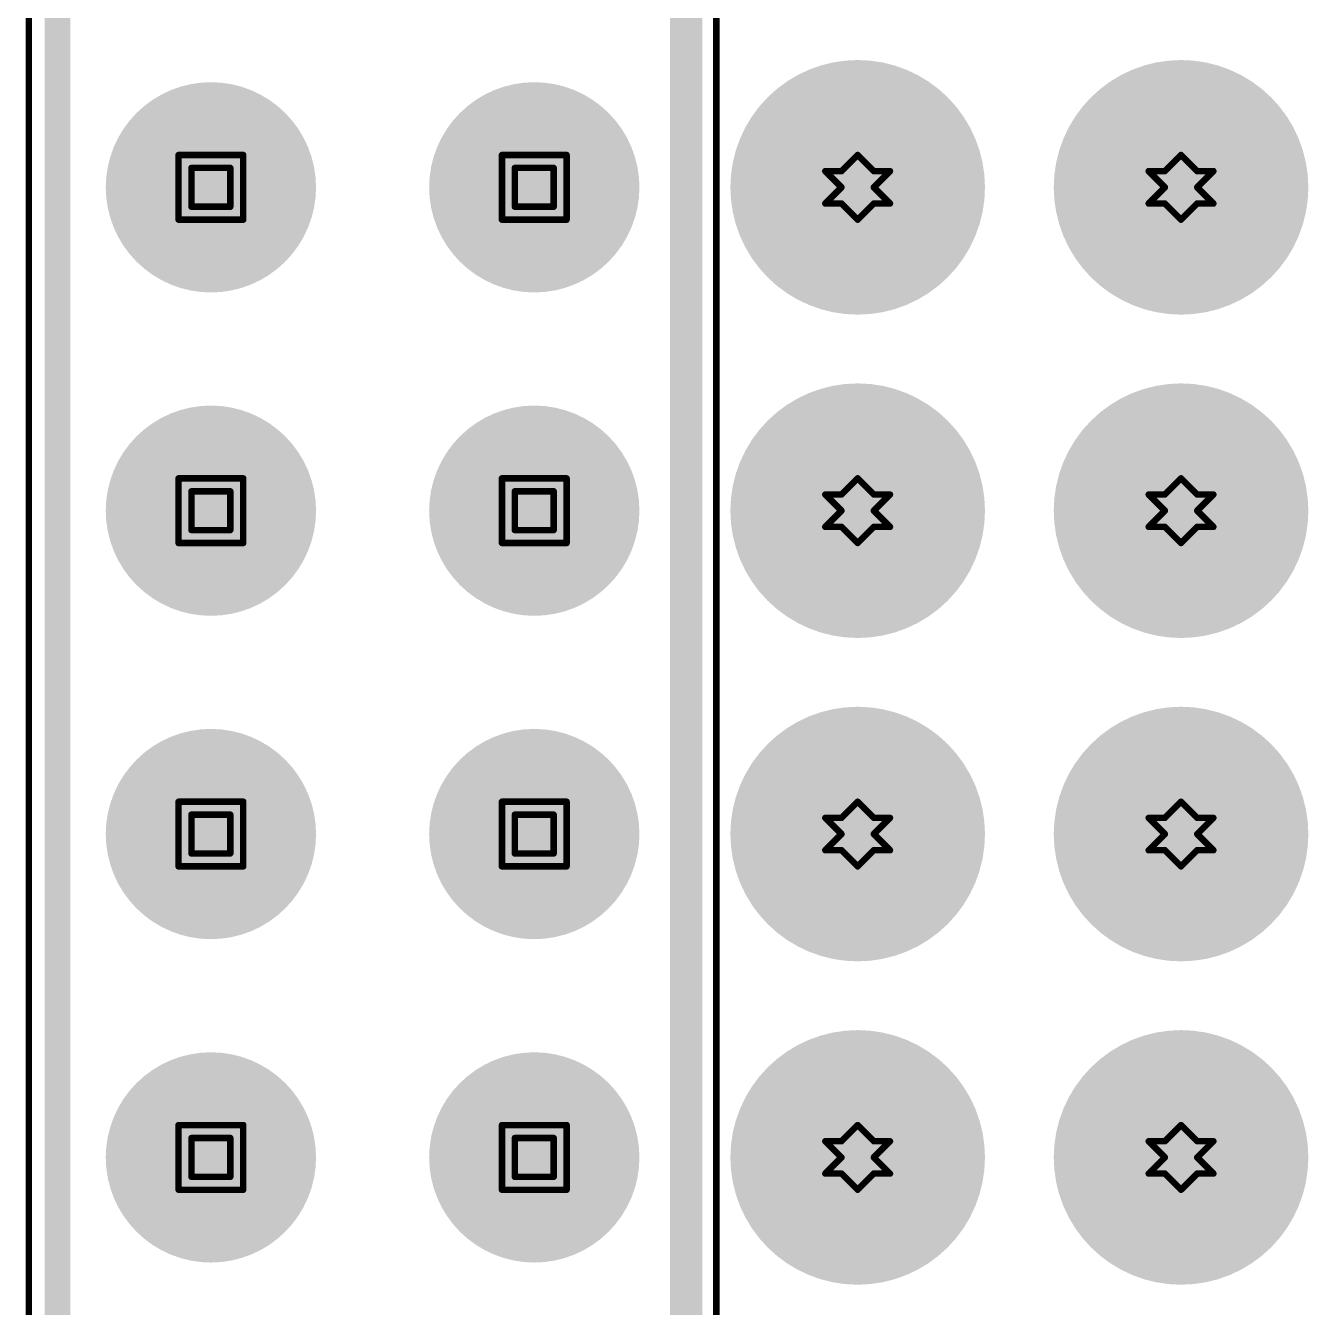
# Model space of a CAD drawing. Header units: millimetres. Extents: x 3.26 to 13.14, y 5.38 to 10.83.
# Drawn here: x 7.7427 to 8.1394, y 7.0726 to 7.469 of the extents above; entities that cross this region are included whole.
import ezdxf

# ---------------------------------------------------------------- set-up
doc = ezdxf.new("R2010")
doc.units = ezdxf.units.MM
doc.header["$MEASUREMENT"] = 0
for name, color, linetype in [('BottomLayer', 5, 'Continuous'), ('BottomSolder', 6, 'Continuous'), ('DrillDrawing', 1, 'Continuous'), ('Mechanical13', 56, 'Continuous'), ('Mechanical15', 56, 'Continuous'), ('MultiLayer', 9, 'Continuous'), ('PadHoleLayer', 156, 'Continuous'), ('TopLayer', 1, 'Continuous'), ('TopOverlay', 2, 'Continuous'), ('TopSolder', 216, 'Continuous'), ('ViaHoleLayer', 16, 'Continuous')]:
    doc.layers.add(name, color=color, linetype=linetype)

# ---------------------------------------------------------------- blocks, each defined once
blk = doc.blocks.new('SMTC_SSQ_126_22_X_D_47')
at = {"layer": 'BottomLayer', "const_width": 0.03051}
for points in [[(1.48474, 0, 1), (1.51526, 0, 1)], [(1.58474, 0, 1), (1.61526, 0, 1)], [(1.68474, 0, 1), (1.71526, 0, 1)], [(1.78474, 0, 1), (1.81526, 0, 1)], [(1.48474, -0.1, 1), (1.51526, -0.1, 1)], [(1.58474, -0.1, 1), (1.61526, -0.1, 1)], [(1.68474, -0.1, 1), (1.71526, -0.1, 1)], [(1.78474, -0.1, 1), (1.81526, -0.1, 1)]]:
    blk.add_lwpolyline(points, format="xyb", close=True, dxfattribs=at)
at = {"layer": 'BottomSolder', "const_width": 0.03251}
for points in [[(1.48374, 0, 1), (1.51626, 0, 1)], [(1.58374, 0, 1), (1.61626, 0, 1)], [(1.68374, 0, 1), (1.71626, 0, 1)], [(1.78374, 0, 1), (1.81626, 0, 1)], [(1.48374, -0.1, 1), (1.51626, -0.1, 1)], [(1.58374, -0.1, 1), (1.61626, -0.1, 1)], [(1.68374, -0.1, 1), (1.71626, -0.1, 1)], [(1.78374, -0.1, 1), (1.81626, -0.1, 1)]]:
    blk.add_lwpolyline(points, format="xyb", close=True, dxfattribs=at)
at = {"layer": 'Mechanical13', "const_width": 0.00394}
for points in [[(2.56496, 0.04744), (-0.06496, 0.04744)], [(2.56496, -0.14744), (-0.06496, -0.14744)]]:
    blk.add_lwpolyline(points, dxfattribs=at)
at = {"layer": 'Mechanical15', "const_width": 0.00197}
for points in [[(2.57382, 0.0563), (-0.07382, 0.0563)], [(2.57382, -0.1563), (-0.07382, -0.1563)]]:
    blk.add_lwpolyline(points, dxfattribs=at)
at = {"layer": 'MultiLayer', "const_width": 0.03051}
for points in [[(1.48474, 0, 1), (1.51526, 0, 1)], [(1.58474, 0, 1), (1.61526, 0, 1)], [(1.68474, 0, 1), (1.71526, 0, 1)], [(1.78474, 0, 1), (1.81526, 0, 1)], [(1.48474, -0.1, 1), (1.51526, -0.1, 1)], [(1.58474, -0.1, 1), (1.61526, -0.1, 1)], [(1.68474, -0.1, 1), (1.71526, -0.1, 1)], [(1.78474, -0.1, 1), (1.81526, -0.1, 1)]]:
    blk.add_lwpolyline(points, format="xyb", close=True, dxfattribs=at)
at = {"layer": 'PadHoleLayer', "const_width": 0.02008}
for points in [[(1.48996, 0, 1), (1.51004, 0, 1)], [(1.58996, 0, 1), (1.61004, 0, 1)], [(1.68996, 0, 1), (1.71004, 0, 1)], [(1.78996, 0, 1), (1.81004, 0, 1)], [(1.48996, -0.1, 1), (1.51004, -0.1, 1)], [(1.58996, -0.1, 1), (1.61004, -0.1, 1)], [(1.68996, -0.1, 1), (1.71004, -0.1, 1)], [(1.78996, -0.1, 1), (1.81004, -0.1, 1)]]:
    blk.add_lwpolyline(points, format="xyb", close=True, dxfattribs=at)
at = {"layer": 'TopLayer', "const_width": 0.03051}
for points in [[(1.48474, 0, 1), (1.51526, 0, 1)], [(1.58474, 0, 1), (1.61526, 0, 1)], [(1.68474, 0, 1), (1.71526, 0, 1)], [(1.78474, 0, 1), (1.81526, 0, 1)], [(1.48474, -0.1, 1), (1.51526, -0.1, 1)], [(1.58474, -0.1, 1), (1.61526, -0.1, 1)], [(1.68474, -0.1, 1), (1.71526, -0.1, 1)], [(1.78474, -0.1, 1), (1.81526, -0.1, 1)]]:
    blk.add_lwpolyline(points, format="xyb", close=True, dxfattribs=at)
at = {"layer": 'TopOverlay', "const_width": 0.00787}
for points in [[(2.56496, 0.04744), (-0.06496, 0.04744)], [(2.56496, -0.14744), (-0.06496, -0.14744)]]:
    blk.add_lwpolyline(points, dxfattribs=at)
at = {"layer": 'TopSolder', "const_width": 0.03251}
for points in [[(1.48374, 0, 1), (1.51626, 0, 1)], [(1.58374, 0, 1), (1.61626, 0, 1)], [(1.68374, 0, 1), (1.71626, 0, 1)], [(1.78374, 0, 1), (1.81626, 0, 1)], [(1.48374, -0.1, 1), (1.51626, -0.1, 1)], [(1.58374, -0.1, 1), (1.61626, -0.1, 1)], [(1.68374, -0.1, 1), (1.71626, -0.1, 1)], [(1.78374, -0.1, 1), (1.81626, -0.1, 1)]]:
    blk.add_lwpolyline(points, format="xyb", close=True, dxfattribs=at)

msp = doc.modelspace()

# ---------------------------------------------------------------- linework, layer by layer
at = {"layer": 'BottomLayer', "const_width": 0.03937}
for points in [[(7.98032, 7.419, 1), (8.01969, 7.419, 1)], [(8.08032, 7.419, 1), (8.11969, 7.419, 1)], [(7.98032, 7.319, 1), (8.01969, 7.319, 1)], [(8.08032, 7.319, 1), (8.11969, 7.319, 1)], [(7.98032, 7.219, 1), (8.01969, 7.219, 1)], [(8.08032, 7.219, 1), (8.11969, 7.219, 1)], [(7.98032, 7.119, 1), (8.01969, 7.119, 1)], [(8.08032, 7.119, 1), (8.11969, 7.119, 1)]]:
    msp.add_lwpolyline(points, format="xyb", close=True, dxfattribs=at)
at = {"layer": 'BottomSolder', "const_width": 0.03937}
for points in [[(7.98032, 7.419, 1), (8.01969, 7.419, 1)], [(8.08032, 7.419, 1), (8.11969, 7.419, 1)], [(7.98032, 7.319, 1), (8.01969, 7.319, 1)], [(8.08032, 7.319, 1), (8.11969, 7.319, 1)], [(7.98032, 7.219, 1), (8.01969, 7.219, 1)], [(8.08032, 7.219, 1), (8.11969, 7.219, 1)], [(7.98032, 7.119, 1), (8.01969, 7.119, 1)], [(8.08032, 7.119, 1), (8.11969, 7.119, 1)]]:
    msp.add_lwpolyline(points, format="xyb", close=True, dxfattribs=at)
at = {"layer": 'DrillDrawing', "const_width": 0.002}
for points in [[(7.79, 7.429), (7.81, 7.429)], [(7.79, 7.409), (7.79, 7.429)], [(7.81, 7.409), (7.81, 7.429)], [(7.89, 7.429), (7.91, 7.429)], [(7.89, 7.409), (7.89, 7.429)], [(7.91, 7.409), (7.91, 7.429)], [(7.995, 7.424), (8, 7.429)], [(8, 7.429), (8.005, 7.424)], [(8.095, 7.424), (8.1, 7.429)], [(8.1, 7.429), (8.105, 7.424)], [(7.794, 7.425), (7.806, 7.425)], [(7.794, 7.413), (7.794, 7.425)], [(7.806, 7.413), (7.806, 7.425)], [(7.894, 7.425), (7.906, 7.425)], [(7.894, 7.413), (7.894, 7.425)], [(7.906, 7.413), (7.906, 7.425)], [(7.99, 7.424), (7.995, 7.419)], [(7.99, 7.424), (7.995, 7.424)], [(8.005, 7.424), (8.01, 7.424)], [(8.005, 7.419), (8.01, 7.424)], [(8.09, 7.424), (8.095, 7.419)], [(8.09, 7.424), (8.095, 7.424)], [(8.105, 7.424), (8.11, 7.424)], [(8.105, 7.419), (8.11, 7.424)], [(7.99, 7.414), (7.995, 7.419)], [(8.005, 7.419), (8.01, 7.414)], [(8.09, 7.414), (8.095, 7.419)], [(8.105, 7.419), (8.11, 7.414)], [(7.794, 7.413), (7.806, 7.413)], [(7.894, 7.413), (7.906, 7.413)], [(7.99, 7.414), (7.995, 7.414)], [(7.995, 7.414), (8, 7.409)], [(8, 7.409), (8.005, 7.414)], [(8.005, 7.414), (8.01, 7.414)], [(8.09, 7.414), (8.095, 7.414)], [(8.095, 7.414), (8.1, 7.409)], [(8.1, 7.409), (8.105, 7.414)], [(8.105, 7.414), (8.11, 7.414)], [(7.79, 7.409), (7.81, 7.409)], [(7.89, 7.409), (7.91, 7.409)], [(7.79, 7.329), (7.81, 7.329)], [(7.79, 7.309), (7.79, 7.329)], [(7.81, 7.309), (7.81, 7.329)], [(7.89, 7.329), (7.91, 7.329)], [(7.89, 7.309), (7.89, 7.329)], [(7.91, 7.309), (7.91, 7.329)], [(7.995, 7.324), (8, 7.329)], [(8, 7.329), (8.005, 7.324)], [(8.095, 7.324), (8.1, 7.329)], [(8.1, 7.329), (8.105, 7.324)], [(7.794, 7.325), (7.806, 7.325)], [(7.794, 7.313), (7.794, 7.325)], [(7.806, 7.313), (7.806, 7.325)], [(7.894, 7.325), (7.906, 7.325)], [(7.894, 7.313), (7.894, 7.325)], [(7.906, 7.313), (7.906, 7.325)], [(7.99, 7.324), (7.995, 7.319)], [(7.99, 7.324), (7.995, 7.324)], [(8.005, 7.324), (8.01, 7.324)], [(8.005, 7.319), (8.01, 7.324)], [(8.09, 7.324), (8.095, 7.319)], [(8.09, 7.324), (8.095, 7.324)], [(8.105, 7.324), (8.11, 7.324)], [(8.105, 7.319), (8.11, 7.324)], [(7.99, 7.314), (7.995, 7.319)], [(8.005, 7.319), (8.01, 7.314)], [(8.09, 7.314), (8.095, 7.319)], [(8.105, 7.319), (8.11, 7.314)], [(7.99, 7.314), (7.995, 7.314)], [(7.995, 7.314), (8, 7.309)], [(8, 7.309), (8.005, 7.314)], [(8.005, 7.314), (8.01, 7.314)], [(8.09, 7.314), (8.095, 7.314)], [(8.095, 7.314), (8.1, 7.309)], [(8.1, 7.309), (8.105, 7.314)], [(8.105, 7.314), (8.11, 7.314)], [(7.794, 7.313), (7.806, 7.313)], [(7.894, 7.313), (7.906, 7.313)], [(7.79, 7.309), (7.81, 7.309)], [(7.89, 7.309), (7.91, 7.309)], [(7.79, 7.229), (7.81, 7.229)], [(7.79, 7.209), (7.79, 7.229)], [(7.81, 7.209), (7.81, 7.229)], [(7.89, 7.229), (7.91, 7.229)], [(7.89, 7.209), (7.89, 7.229)], [(7.91, 7.209), (7.91, 7.229)], [(7.995, 7.224), (8, 7.229)], [(8, 7.229), (8.005, 7.224)], [(8.095, 7.224), (8.1, 7.229)], [(8.1, 7.229), (8.105, 7.224)], [(7.794, 7.225), (7.806, 7.225)], [(7.794, 7.213), (7.794, 7.225)], [(7.806, 7.213), (7.806, 7.225)], [(7.894, 7.225), (7.906, 7.225)], [(7.894, 7.213), (7.894, 7.225)], [(7.906, 7.213), (7.906, 7.225)], [(7.99, 7.224), (7.995, 7.219)], [(7.99, 7.224), (7.995, 7.224)], [(8.005, 7.224), (8.01, 7.224)], [(8.005, 7.219), (8.01, 7.224)], [(8.09, 7.224), (8.095, 7.219)], [(8.09, 7.224), (8.095, 7.224)], [(8.105, 7.224), (8.11, 7.224)], [(8.105, 7.219), (8.11, 7.224)], [(7.99, 7.214), (7.995, 7.219)], [(8.005, 7.219), (8.01, 7.214)], [(8.09, 7.214), (8.095, 7.219)], [(8.105, 7.219), (8.11, 7.214)], [(7.794, 7.213), (7.806, 7.213)], [(7.894, 7.213), (7.906, 7.213)], [(7.99, 7.214), (7.995, 7.214)], [(7.995, 7.214), (8, 7.209)], [(8, 7.209), (8.005, 7.214)], [(8.005, 7.214), (8.01, 7.214)], [(8.09, 7.214), (8.095, 7.214)], [(8.095, 7.214), (8.1, 7.209)], [(8.1, 7.209), (8.105, 7.214)], [(8.105, 7.214), (8.11, 7.214)], [(7.79, 7.209), (7.81, 7.209)], [(7.89, 7.209), (7.91, 7.209)], [(7.79, 7.129), (7.81, 7.129)], [(7.79, 7.109), (7.79, 7.129)], [(7.81, 7.109), (7.81, 7.129)], [(7.89, 7.129), (7.91, 7.129)], [(7.89, 7.109), (7.89, 7.129)], [(7.91, 7.109), (7.91, 7.129)], [(7.995, 7.124), (8, 7.129)], [(8, 7.129), (8.005, 7.124)], [(8.095, 7.124), (8.1, 7.129)], [(8.1, 7.129), (8.105, 7.124)], [(7.794, 7.125), (7.806, 7.125)], [(7.794, 7.113), (7.794, 7.125)], [(7.806, 7.113), (7.806, 7.125)], [(7.894, 7.125), (7.906, 7.125)], [(7.894, 7.113), (7.894, 7.125)], [(7.906, 7.113), (7.906, 7.125)], [(7.99, 7.124), (7.995, 7.119)], [(7.99, 7.124), (7.995, 7.124)], [(8.005, 7.124), (8.01, 7.124)], [(8.005, 7.119), (8.01, 7.124)], [(8.09, 7.124), (8.095, 7.119)], [(8.09, 7.124), (8.095, 7.124)], [(8.105, 7.124), (8.11, 7.124)], [(8.105, 7.119), (8.11, 7.124)], [(7.99, 7.114), (7.995, 7.119)], [(8.005, 7.119), (8.01, 7.114)], [(8.09, 7.114), (8.095, 7.119)], [(8.105, 7.119), (8.11, 7.114)], [(7.794, 7.113), (7.806, 7.113)], [(7.894, 7.113), (7.906, 7.113)], [(7.99, 7.114), (7.995, 7.114)], [(7.995, 7.114), (8, 7.109)], [(8, 7.109), (8.005, 7.114)], [(8.005, 7.114), (8.01, 7.114)], [(8.09, 7.114), (8.095, 7.114)], [(8.095, 7.114), (8.1, 7.109)], [(8.1, 7.109), (8.105, 7.114)], [(8.105, 7.114), (8.11, 7.114)], [(7.79, 7.109), (7.81, 7.109)], [(7.89, 7.109), (7.91, 7.109)]]:
    msp.add_lwpolyline(points, dxfattribs=at)
at = {"layer": 'DrillDrawing', "const_width": 0.001}
for points in [[(7.7895, 7.429, 1), (7.7905, 7.429, 1)], [(7.7895, 7.429, 1), (7.7905, 7.429, 1)], [(7.8095, 7.429, 1), (7.8105, 7.429, 1)], [(7.8095, 7.429, 1), (7.8105, 7.429, 1)], [(7.8895, 7.429, 1), (7.8905, 7.429, 1)], [(7.8895, 7.429, 1), (7.8905, 7.429, 1)], [(7.9095, 7.429, 1), (7.9105, 7.429, 1)], [(7.9095, 7.429, 1), (7.9105, 7.429, 1)], [(7.9995, 7.429, 1), (8.0005, 7.429, 1)], [(7.9995, 7.429, 1), (8.0005, 7.429, 1)], [(8.0995, 7.429, 1), (8.1005, 7.429, 1)], [(8.0995, 7.429, 1), (8.1005, 7.429, 1)], [(7.7935, 7.425, 1), (7.7945, 7.425, 1)], [(7.7935, 7.425, 1), (7.7945, 7.425, 1)], [(7.8055, 7.425, 1), (7.8065, 7.425, 1)], [(7.8055, 7.425, 1), (7.8065, 7.425, 1)], [(7.8935, 7.425, 1), (7.8945, 7.425, 1)], [(7.8935, 7.425, 1), (7.8945, 7.425, 1)], [(7.9055, 7.425, 1), (7.9065, 7.425, 1)], [(7.9055, 7.425, 1), (7.9065, 7.425, 1)], [(7.9895, 7.424, 1), (7.9905, 7.424, 1)], [(7.9895, 7.424, 1), (7.9905, 7.424, 1)], [(7.9945, 7.424, 1), (7.9955, 7.424, 1)], [(7.9945, 7.424, 1), (7.9955, 7.424, 1)], [(8.0045, 7.424, 1), (8.0055, 7.424, 1)], [(8.0045, 7.424, 1), (8.0055, 7.424, 1)], [(8.0095, 7.424, 1), (8.0105, 7.424, 1)], [(8.0095, 7.424, 1), (8.0105, 7.424, 1)], [(8.0895, 7.424, 1), (8.0905, 7.424, 1)], [(8.0895, 7.424, 1), (8.0905, 7.424, 1)], [(8.0945, 7.424, 1), (8.0955, 7.424, 1)], [(8.0945, 7.424, 1), (8.0955, 7.424, 1)], [(8.1045, 7.424, 1), (8.1055, 7.424, 1)], [(8.1045, 7.424, 1), (8.1055, 7.424, 1)], [(8.1095, 7.424, 1), (8.1105, 7.424, 1)], [(8.1095, 7.424, 1), (8.1105, 7.424, 1)], [(7.9945, 7.419, 1), (7.9955, 7.419, 1)], [(7.9945, 7.419, 1), (7.9955, 7.419, 1)], [(8.0045, 7.419, 1), (8.0055, 7.419, 1)], [(8.0045, 7.419, 1), (8.0055, 7.419, 1)], [(8.0945, 7.419, 1), (8.0955, 7.419, 1)], [(8.0945, 7.419, 1), (8.0955, 7.419, 1)], [(8.1045, 7.419, 1), (8.1055, 7.419, 1)], [(8.1045, 7.419, 1), (8.1055, 7.419, 1)], [(7.7935, 7.413, 1), (7.7945, 7.413, 1)], [(7.7935, 7.413, 1), (7.7945, 7.413, 1)], [(7.8055, 7.413, 1), (7.8065, 7.413, 1)], [(7.8055, 7.413, 1), (7.8065, 7.413, 1)], [(7.8935, 7.413, 1), (7.8945, 7.413, 1)], [(7.8935, 7.413, 1), (7.8945, 7.413, 1)], [(7.9055, 7.413, 1), (7.9065, 7.413, 1)], [(7.9055, 7.413, 1), (7.9065, 7.413, 1)], [(7.9895, 7.414, 1), (7.9905, 7.414, 1)], [(7.9895, 7.414, 1), (7.9905, 7.414, 1)], [(7.9945, 7.414, 1), (7.9955, 7.414, 1)], [(7.9945, 7.414, 1), (7.9955, 7.414, 1)], [(8.0045, 7.414, 1), (8.0055, 7.414, 1)], [(8.0045, 7.414, 1), (8.0055, 7.414, 1)], [(8.0095, 7.414, 1), (8.0105, 7.414, 1)], [(8.0095, 7.414, 1), (8.0105, 7.414, 1)], [(8.0895, 7.414, 1), (8.0905, 7.414, 1)], [(8.0895, 7.414, 1), (8.0905, 7.414, 1)], [(8.0945, 7.414, 1), (8.0955, 7.414, 1)], [(8.0945, 7.414, 1), (8.0955, 7.414, 1)], [(8.1045, 7.414, 1), (8.1055, 7.414, 1)], [(8.1045, 7.414, 1), (8.1055, 7.414, 1)], [(8.1095, 7.414, 1), (8.1105, 7.414, 1)], [(8.1095, 7.414, 1), (8.1105, 7.414, 1)], [(7.7895, 7.409, 1), (7.7905, 7.409, 1)], [(7.7895, 7.409, 1), (7.7905, 7.409, 1)], [(7.8095, 7.409, 1), (7.8105, 7.409, 1)], [(7.8095, 7.409, 1), (7.8105, 7.409, 1)], [(7.8895, 7.409, 1), (7.8905, 7.409, 1)], [(7.8895, 7.409, 1), (7.8905, 7.409, 1)], [(7.9095, 7.409, 1), (7.9105, 7.409, 1)], [(7.9095, 7.409, 1), (7.9105, 7.409, 1)], [(7.9995, 7.409, 1), (8.0005, 7.409, 1)], [(7.9995, 7.409, 1), (8.0005, 7.409, 1)], [(8.0995, 7.409, 1), (8.1005, 7.409, 1)], [(8.0995, 7.409, 1), (8.1005, 7.409, 1)], [(7.7895, 7.329, 1), (7.7905, 7.329, 1)], [(7.7895, 7.329, 1), (7.7905, 7.329, 1)], [(7.8095, 7.329, 1), (7.8105, 7.329, 1)], [(7.8095, 7.329, 1), (7.8105, 7.329, 1)], [(7.8895, 7.329, 1), (7.8905, 7.329, 1)], [(7.8895, 7.329, 1), (7.8905, 7.329, 1)], [(7.9095, 7.329, 1), (7.9105, 7.329, 1)], [(7.9095, 7.329, 1), (7.9105, 7.329, 1)], [(7.9995, 7.329, 1), (8.0005, 7.329, 1)], [(7.9995, 7.329, 1), (8.0005, 7.329, 1)], [(8.0995, 7.329, 1), (8.1005, 7.329, 1)], [(8.0995, 7.329, 1), (8.1005, 7.329, 1)], [(7.7935, 7.325, 1), (7.7945, 7.325, 1)], [(7.7935, 7.325, 1), (7.7945, 7.325, 1)], [(7.8055, 7.325, 1), (7.8065, 7.325, 1)], [(7.8055, 7.325, 1), (7.8065, 7.325, 1)], [(7.8935, 7.325, 1), (7.8945, 7.325, 1)], [(7.8935, 7.325, 1), (7.8945, 7.325, 1)], [(7.9055, 7.325, 1), (7.9065, 7.325, 1)], [(7.9055, 7.325, 1), (7.9065, 7.325, 1)], [(7.9895, 7.324, 1), (7.9905, 7.324, 1)], [(7.9895, 7.324, 1), (7.9905, 7.324, 1)], [(7.9945, 7.324, 1), (7.9955, 7.324, 1)], [(7.9945, 7.324, 1), (7.9955, 7.324, 1)], [(8.0045, 7.324, 1), (8.0055, 7.324, 1)], [(8.0045, 7.324, 1), (8.0055, 7.324, 1)], [(8.0095, 7.324, 1), (8.0105, 7.324, 1)], [(8.0095, 7.324, 1), (8.0105, 7.324, 1)], [(8.0895, 7.324, 1), (8.0905, 7.324, 1)], [(8.0895, 7.324, 1), (8.0905, 7.324, 1)], [(8.0945, 7.324, 1), (8.0955, 7.324, 1)], [(8.0945, 7.324, 1), (8.0955, 7.324, 1)], [(8.1045, 7.324, 1), (8.1055, 7.324, 1)], [(8.1045, 7.324, 1), (8.1055, 7.324, 1)], [(8.1095, 7.324, 1), (8.1105, 7.324, 1)], [(8.1095, 7.324, 1), (8.1105, 7.324, 1)], [(7.9945, 7.319, 1), (7.9955, 7.319, 1)], [(7.9945, 7.319, 1), (7.9955, 7.319, 1)], [(8.0045, 7.319, 1), (8.0055, 7.319, 1)], [(8.0045, 7.319, 1), (8.0055, 7.319, 1)], [(8.0945, 7.319, 1), (8.0955, 7.319, 1)], [(8.0945, 7.319, 1), (8.0955, 7.319, 1)], [(8.1045, 7.319, 1), (8.1055, 7.319, 1)], [(8.1045, 7.319, 1), (8.1055, 7.319, 1)], [(7.9895, 7.314, 1), (7.9905, 7.314, 1)], [(7.9895, 7.314, 1), (7.9905, 7.314, 1)], [(7.9945, 7.314, 1), (7.9955, 7.314, 1)], [(7.9945, 7.314, 1), (7.9955, 7.314, 1)], [(8.0045, 7.314, 1), (8.0055, 7.314, 1)], [(8.0045, 7.314, 1), (8.0055, 7.314, 1)], [(8.0095, 7.314, 1), (8.0105, 7.314, 1)], [(8.0095, 7.314, 1), (8.0105, 7.314, 1)], [(8.0895, 7.314, 1), (8.0905, 7.314, 1)], [(8.0895, 7.314, 1), (8.0905, 7.314, 1)], [(8.0945, 7.314, 1), (8.0955, 7.314, 1)], [(8.0945, 7.314, 1), (8.0955, 7.314, 1)], [(8.1045, 7.314, 1), (8.1055, 7.314, 1)], [(8.1045, 7.314, 1), (8.1055, 7.314, 1)], [(8.1095, 7.314, 1), (8.1105, 7.314, 1)], [(8.1095, 7.314, 1), (8.1105, 7.314, 1)], [(7.7935, 7.313, 1), (7.7945, 7.313, 1)], [(7.7935, 7.313, 1), (7.7945, 7.313, 1)], [(7.8055, 7.313, 1), (7.8065, 7.313, 1)], [(7.8055, 7.313, 1), (7.8065, 7.313, 1)], [(7.8935, 7.313, 1), (7.8945, 7.313, 1)], [(7.8935, 7.313, 1), (7.8945, 7.313, 1)], [(7.9055, 7.313, 1), (7.9065, 7.313, 1)], [(7.9055, 7.313, 1), (7.9065, 7.313, 1)], [(7.7895, 7.309, 1), (7.7905, 7.309, 1)], [(7.7895, 7.309, 1), (7.7905, 7.309, 1)], [(7.8095, 7.309, 1), (7.8105, 7.309, 1)], [(7.8095, 7.309, 1), (7.8105, 7.309, 1)], [(7.8895, 7.309, 1), (7.8905, 7.309, 1)], [(7.8895, 7.309, 1), (7.8905, 7.309, 1)], [(7.9095, 7.309, 1), (7.9105, 7.309, 1)], [(7.9095, 7.309, 1), (7.9105, 7.309, 1)], [(7.9995, 7.309, 1), (8.0005, 7.309, 1)], [(7.9995, 7.309, 1), (8.0005, 7.309, 1)], [(8.0995, 7.309, 1), (8.1005, 7.309, 1)], [(8.0995, 7.309, 1), (8.1005, 7.309, 1)], [(7.7895, 7.229, 1), (7.7905, 7.229, 1)], [(7.7895, 7.229, 1), (7.7905, 7.229, 1)], [(7.8095, 7.229, 1), (7.8105, 7.229, 1)], [(7.8095, 7.229, 1), (7.8105, 7.229, 1)], [(7.8895, 7.229, 1), (7.8905, 7.229, 1)], [(7.8895, 7.229, 1), (7.8905, 7.229, 1)], [(7.9095, 7.229, 1), (7.9105, 7.229, 1)], [(7.9095, 7.229, 1), (7.9105, 7.229, 1)], [(7.9995, 7.229, 1), (8.0005, 7.229, 1)], [(7.9995, 7.229, 1), (8.0005, 7.229, 1)], [(8.0995, 7.229, 1), (8.1005, 7.229, 1)], [(8.0995, 7.229, 1), (8.1005, 7.229, 1)], [(7.7935, 7.225, 1), (7.7945, 7.225, 1)], [(7.7935, 7.225, 1), (7.7945, 7.225, 1)], [(7.8055, 7.225, 1), (7.8065, 7.225, 1)], [(7.8055, 7.225, 1), (7.8065, 7.225, 1)], [(7.8935, 7.225, 1), (7.8945, 7.225, 1)], [(7.8935, 7.225, 1), (7.8945, 7.225, 1)], [(7.9055, 7.225, 1), (7.9065, 7.225, 1)], [(7.9055, 7.225, 1), (7.9065, 7.225, 1)], [(7.9895, 7.224, 1), (7.9905, 7.224, 1)], [(7.9895, 7.224, 1), (7.9905, 7.224, 1)], [(7.9945, 7.224, 1), (7.9955, 7.224, 1)], [(7.9945, 7.224, 1), (7.9955, 7.224, 1)], [(8.0045, 7.224, 1), (8.0055, 7.224, 1)], [(8.0045, 7.224, 1), (8.0055, 7.224, 1)], [(8.0095, 7.224, 1), (8.0105, 7.224, 1)], [(8.0095, 7.224, 1), (8.0105, 7.224, 1)], [(8.0895, 7.224, 1), (8.0905, 7.224, 1)], [(8.0895, 7.224, 1), (8.0905, 7.224, 1)], [(8.0945, 7.224, 1), (8.0955, 7.224, 1)], [(8.0945, 7.224, 1), (8.0955, 7.224, 1)], [(8.1045, 7.224, 1), (8.1055, 7.224, 1)], [(8.1045, 7.224, 1), (8.1055, 7.224, 1)], [(8.1095, 7.224, 1), (8.1105, 7.224, 1)], [(8.1095, 7.224, 1), (8.1105, 7.224, 1)], [(7.9945, 7.219, 1), (7.9955, 7.219, 1)], [(7.9945, 7.219, 1), (7.9955, 7.219, 1)], [(8.0045, 7.219, 1), (8.0055, 7.219, 1)], [(8.0045, 7.219, 1), (8.0055, 7.219, 1)], [(8.0945, 7.219, 1), (8.0955, 7.219, 1)], [(8.0945, 7.219, 1), (8.0955, 7.219, 1)], [(8.1045, 7.219, 1), (8.1055, 7.219, 1)], [(8.1045, 7.219, 1), (8.1055, 7.219, 1)], [(7.7935, 7.213, 1), (7.7945, 7.213, 1)], [(7.7935, 7.213, 1), (7.7945, 7.213, 1)], [(7.8055, 7.213, 1), (7.8065, 7.213, 1)], [(7.8055, 7.213, 1), (7.8065, 7.213, 1)], [(7.8935, 7.213, 1), (7.8945, 7.213, 1)], [(7.8935, 7.213, 1), (7.8945, 7.213, 1)], [(7.9055, 7.213, 1), (7.9065, 7.213, 1)], [(7.9055, 7.213, 1), (7.9065, 7.213, 1)], [(7.9895, 7.214, 1), (7.9905, 7.214, 1)], [(7.9895, 7.214, 1), (7.9905, 7.214, 1)], [(7.9945, 7.214, 1), (7.9955, 7.214, 1)], [(7.9945, 7.214, 1), (7.9955, 7.214, 1)], [(8.0045, 7.214, 1), (8.0055, 7.214, 1)], [(8.0045, 7.214, 1), (8.0055, 7.214, 1)], [(8.0095, 7.214, 1), (8.0105, 7.214, 1)], [(8.0095, 7.214, 1), (8.0105, 7.214, 1)], [(8.0895, 7.214, 1), (8.0905, 7.214, 1)], [(8.0895, 7.214, 1), (8.0905, 7.214, 1)], [(8.0945, 7.214, 1), (8.0955, 7.214, 1)], [(8.0945, 7.214, 1), (8.0955, 7.214, 1)], [(8.1045, 7.214, 1), (8.1055, 7.214, 1)], [(8.1045, 7.214, 1), (8.1055, 7.214, 1)], [(8.1095, 7.214, 1), (8.1105, 7.214, 1)], [(8.1095, 7.214, 1), (8.1105, 7.214, 1)], [(7.7895, 7.209, 1), (7.7905, 7.209, 1)], [(7.7895, 7.209, 1), (7.7905, 7.209, 1)], [(7.8095, 7.209, 1), (7.8105, 7.209, 1)], [(7.8095, 7.209, 1), (7.8105, 7.209, 1)], [(7.8895, 7.209, 1), (7.8905, 7.209, 1)], [(7.8895, 7.209, 1), (7.8905, 7.209, 1)], [(7.9095, 7.209, 1), (7.9105, 7.209, 1)], [(7.9095, 7.209, 1), (7.9105, 7.209, 1)], [(7.9995, 7.209, 1), (8.0005, 7.209, 1)], [(7.9995, 7.209, 1), (8.0005, 7.209, 1)], [(8.0995, 7.209, 1), (8.1005, 7.209, 1)], [(8.0995, 7.209, 1), (8.1005, 7.209, 1)], [(7.7895, 7.129, 1), (7.7905, 7.129, 1)], [(7.7895, 7.129, 1), (7.7905, 7.129, 1)], [(7.8095, 7.129, 1), (7.8105, 7.129, 1)], [(7.8095, 7.129, 1), (7.8105, 7.129, 1)], [(7.8895, 7.129, 1), (7.8905, 7.129, 1)], [(7.8895, 7.129, 1), (7.8905, 7.129, 1)], [(7.9095, 7.129, 1), (7.9105, 7.129, 1)], [(7.9095, 7.129, 1), (7.9105, 7.129, 1)], [(7.9995, 7.129, 1), (8.0005, 7.129, 1)], [(7.9995, 7.129, 1), (8.0005, 7.129, 1)], [(8.0995, 7.129, 1), (8.1005, 7.129, 1)], [(8.0995, 7.129, 1), (8.1005, 7.129, 1)], [(7.7935, 7.125, 1), (7.7945, 7.125, 1)], [(7.7935, 7.125, 1), (7.7945, 7.125, 1)], [(7.8055, 7.125, 1), (7.8065, 7.125, 1)], [(7.8055, 7.125, 1), (7.8065, 7.125, 1)], [(7.8935, 7.125, 1), (7.8945, 7.125, 1)], [(7.8935, 7.125, 1), (7.8945, 7.125, 1)], [(7.9055, 7.125, 1), (7.9065, 7.125, 1)], [(7.9055, 7.125, 1), (7.9065, 7.125, 1)], [(7.9895, 7.124, 1), (7.9905, 7.124, 1)], [(7.9895, 7.124, 1), (7.9905, 7.124, 1)], [(7.9945, 7.124, 1), (7.9955, 7.124, 1)], [(7.9945, 7.124, 1), (7.9955, 7.124, 1)], [(8.0045, 7.124, 1), (8.0055, 7.124, 1)], [(8.0045, 7.124, 1), (8.0055, 7.124, 1)], [(8.0095, 7.124, 1), (8.0105, 7.124, 1)], [(8.0095, 7.124, 1), (8.0105, 7.124, 1)], [(8.0895, 7.124, 1), (8.0905, 7.124, 1)], [(8.0895, 7.124, 1), (8.0905, 7.124, 1)], [(8.0945, 7.124, 1), (8.0955, 7.124, 1)], [(8.0945, 7.124, 1), (8.0955, 7.124, 1)], [(8.1045, 7.124, 1), (8.1055, 7.124, 1)], [(8.1045, 7.124, 1), (8.1055, 7.124, 1)], [(8.1095, 7.124, 1), (8.1105, 7.124, 1)], [(8.1095, 7.124, 1), (8.1105, 7.124, 1)], [(7.9945, 7.119, 1), (7.9955, 7.119, 1)], [(7.9945, 7.119, 1), (7.9955, 7.119, 1)], [(8.0045, 7.119, 1), (8.0055, 7.119, 1)], [(8.0045, 7.119, 1), (8.0055, 7.119, 1)], [(8.0945, 7.119, 1), (8.0955, 7.119, 1)], [(8.0945, 7.119, 1), (8.0955, 7.119, 1)], [(8.1045, 7.119, 1), (8.1055, 7.119, 1)], [(8.1045, 7.119, 1), (8.1055, 7.119, 1)], [(7.7935, 7.113, 1), (7.7945, 7.113, 1)], [(7.7935, 7.113, 1), (7.7945, 7.113, 1)], [(7.8055, 7.113, 1), (7.8065, 7.113, 1)], [(7.8055, 7.113, 1), (7.8065, 7.113, 1)], [(7.8935, 7.113, 1), (7.8945, 7.113, 1)], [(7.8935, 7.113, 1), (7.8945, 7.113, 1)], [(7.9055, 7.113, 1), (7.9065, 7.113, 1)], [(7.9055, 7.113, 1), (7.9065, 7.113, 1)], [(7.9895, 7.114, 1), (7.9905, 7.114, 1)], [(7.9895, 7.114, 1), (7.9905, 7.114, 1)], [(7.9945, 7.114, 1), (7.9955, 7.114, 1)], [(7.9945, 7.114, 1), (7.9955, 7.114, 1)], [(8.0045, 7.114, 1), (8.0055, 7.114, 1)], [(8.0045, 7.114, 1), (8.0055, 7.114, 1)], [(8.0095, 7.114, 1), (8.0105, 7.114, 1)], [(8.0095, 7.114, 1), (8.0105, 7.114, 1)], [(8.0895, 7.114, 1), (8.0905, 7.114, 1)], [(8.0895, 7.114, 1), (8.0905, 7.114, 1)], [(8.0945, 7.114, 1), (8.0955, 7.114, 1)], [(8.0945, 7.114, 1), (8.0955, 7.114, 1)], [(8.1045, 7.114, 1), (8.1055, 7.114, 1)], [(8.1045, 7.114, 1), (8.1055, 7.114, 1)], [(8.1095, 7.114, 1), (8.1105, 7.114, 1)], [(8.1095, 7.114, 1), (8.1105, 7.114, 1)], [(7.7895, 7.109, 1), (7.7905, 7.109, 1)], [(7.7895, 7.109, 1), (7.7905, 7.109, 1)], [(7.8095, 7.109, 1), (7.8105, 7.109, 1)], [(7.8095, 7.109, 1), (7.8105, 7.109, 1)], [(7.8895, 7.109, 1), (7.8905, 7.109, 1)], [(7.8895, 7.109, 1), (7.8905, 7.109, 1)], [(7.9095, 7.109, 1), (7.9105, 7.109, 1)], [(7.9095, 7.109, 1), (7.9105, 7.109, 1)], [(7.9995, 7.109, 1), (8.0005, 7.109, 1)], [(7.9995, 7.109, 1), (8.0005, 7.109, 1)], [(8.0995, 7.109, 1), (8.1005, 7.109, 1)], [(8.0995, 7.109, 1), (8.1005, 7.109, 1)]]:
    msp.add_lwpolyline(points, format="xyb", close=True, dxfattribs=at)
at = {"layer": 'MultiLayer', "const_width": 0.03937}
for points in [[(7.98032, 7.419, 1), (8.01969, 7.419, 1)], [(8.08032, 7.419, 1), (8.11969, 7.419, 1)], [(7.98032, 7.319, 1), (8.01969, 7.319, 1)], [(8.08032, 7.319, 1), (8.11969, 7.319, 1)], [(7.98032, 7.219, 1), (8.01969, 7.219, 1)], [(8.08032, 7.219, 1), (8.11969, 7.219, 1)], [(7.98032, 7.119, 1), (8.01969, 7.119, 1)], [(8.08032, 7.119, 1), (8.11969, 7.119, 1)]]:
    msp.add_lwpolyline(points, format="xyb", close=True, dxfattribs=at)
at = {"layer": 'TopLayer', "const_width": 0.03937}
for points in [[(7.98032, 7.419, 1), (8.01969, 7.419, 1)], [(8.08032, 7.419, 1), (8.11969, 7.419, 1)], [(7.98032, 7.319, 1), (8.01969, 7.319, 1)], [(8.08032, 7.319, 1), (8.11969, 7.319, 1)], [(7.98032, 7.219, 1), (8.01969, 7.219, 1)], [(8.08032, 7.219, 1), (8.11969, 7.219, 1)], [(7.98032, 7.119, 1), (8.01969, 7.119, 1)], [(8.08032, 7.119, 1), (8.11969, 7.119, 1)]]:
    msp.add_lwpolyline(points, format="xyb", close=True, dxfattribs=at)
at = {"layer": 'TopOverlay', "const_width": 0.01}
msp.add_lwpolyline([(7.94701, 6), (7.94701, 9.93701)], dxfattribs=at)
at = {"layer": 'TopSolder', "const_width": 0.03937}
for points in [[(7.98032, 7.419, 1), (8.01969, 7.419, 1)], [(8.08032, 7.419, 1), (8.11969, 7.419, 1)], [(7.98032, 7.319, 1), (8.01969, 7.319, 1)], [(8.08032, 7.319, 1), (8.11969, 7.319, 1)], [(7.98032, 7.219, 1), (8.01969, 7.219, 1)], [(8.08032, 7.219, 1), (8.11969, 7.219, 1)], [(7.98032, 7.119, 1), (8.01969, 7.119, 1)], [(8.08032, 7.119, 1), (8.11969, 7.119, 1)]]:
    msp.add_lwpolyline(points, format="xyb", close=True, dxfattribs=at)
at = {"layer": 'ViaHoleLayer', "const_width": 0.01969}
for points in [[(7.99016, 7.419, 1), (8.00984, 7.419, 1)], [(8.09016, 7.419, 1), (8.10984, 7.419, 1)], [(7.99016, 7.319, 1), (8.00984, 7.319, 1)], [(8.09016, 7.319, 1), (8.10984, 7.319, 1)], [(7.99016, 7.219, 1), (8.00984, 7.219, 1)], [(8.09016, 7.219, 1), (8.10984, 7.219, 1)], [(7.99016, 7.119, 1), (8.00984, 7.119, 1)], [(8.09016, 7.119, 1), (8.10984, 7.119, 1)]]:
    msp.add_lwpolyline(points, format="xyb", close=True, dxfattribs=at)

# ---------------------------------------------------------------- block references
at = {"rotation": 270}
msp.add_blockref('SMTC_SSQ_126_22_X_D_47', (7.9, 8.919), dxfattribs=at)

doc.saveas('drawing.dxf')
